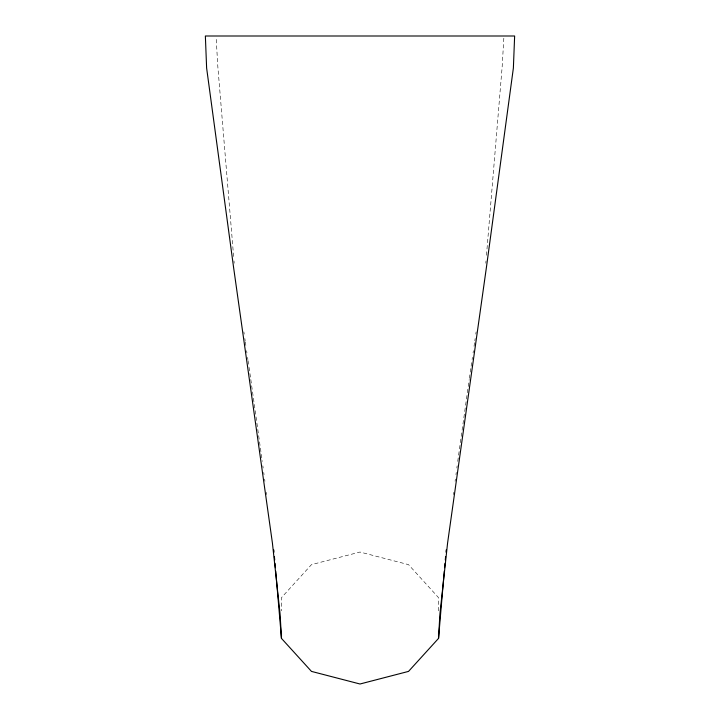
<?xml version="1.0" encoding="UTF-8"?>
<svg xmlns="http://www.w3.org/2000/svg" width="720" height="720" viewBox="0 0 720 720"><rect width="100%" height="100%" fill="white"/><g stroke="black" fill="none" stroke-linecap="round" stroke-linejoin="round"><path stroke-width="0.54" stroke-dasharray="3.6 2.7" d="M503.829 38.187L502.173 66.573L486.369 256.509M485.811 263.214L486 260.973M453.312 494.586L453.609 492.372M455.076 481.311L455.373 479.097M455.958 474.678L456.255 472.464M456.84 468.036L457.137 465.822M457.731 461.394L469.206 379.494M469.368 378.387L470.97 367.317M471.132 366.21L471.942 360.675M472.095 359.568L472.419 357.354M473.067 352.926L473.382 350.712M474.03 346.284L474.669 341.856M474.831 340.749L475.155 338.535M475.794 334.107L476.118 331.893M243.882 331.893L244.206 334.107M244.845 338.535L245.169 340.749M245.331 341.856L245.97 346.284M246.618 350.712L246.933 352.926M247.581 357.354L247.905 359.568M248.058 360.675L248.868 366.21M249.03 367.317L250.632 378.387M250.794 379.494L262.269 461.394M262.863 465.822L263.16 468.036M263.745 472.464L264.042 474.678M264.627 479.097L264.924 481.311M266.391 492.372L266.688 494.586M233.631 256.509L217.827 66.573L216.171 38.187M234 260.973L234.189 263.214M438.525 610.857L438.525 597.636L408.528 564.642L360 552.042L311.472 564.642L281.475 597.636L281.475 610.857"/><path stroke-width="1.08" d="M444.276 571.086L438.525 638.406L408.528 671.4L360 684L311.472 671.4L281.475 638.406L275.724 571.086M444.582 567.747L444.987 563.292M445.293 559.953L445.599 556.614M446.013 552.168L446.22 549.945M273.78 549.945L273.987 552.168M274.401 556.614L274.707 559.953M275.013 563.292L275.418 567.747M438.525 632.898L438.525 638.406L439.902 614.196L447.579 543.096L486.441 267.21L513.378 68.031L514.638 36L205.362 36L206.622 68.031L233.559 267.21L272.421 543.096L280.098 614.196L281.475 638.406L281.475 632.898"/></g></svg>
